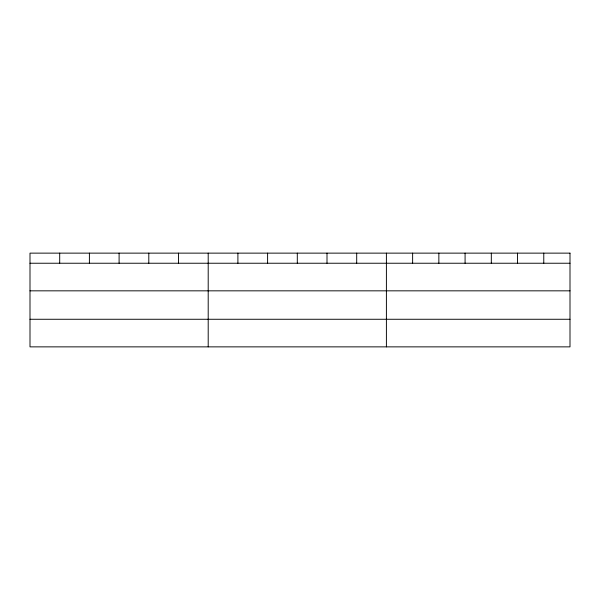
<?xml version="1.0" encoding="UTF-8"?>
<svg xmlns="http://www.w3.org/2000/svg" width="600" height="600" viewBox="0 0 600 600"><rect width="100%" height="100%" fill="white"/><g stroke="black" fill="none" stroke-linecap="round" stroke-linejoin="round"><path stroke-width="0.9" d="M30 263.235L570 263.235M30 290.835L570 290.835M30 319.267L570 319.267M543.773 253.132L543.773 263.235M517.545 253.132L517.545 263.235M491.317 253.132L491.317 263.235M465.082 253.132L465.082 263.235M438.855 253.132L438.855 263.235M412.627 253.132L412.627 263.235M386.4 253.132L386.4 346.868M356.7 253.132L356.7 263.235M327 253.132L327 263.235M297.3 253.132L297.3 263.235M267.6 253.132L267.6 263.235M237.9 253.132L237.9 263.235M208.2 253.132L208.2 346.868M178.5 253.132L178.5 263.235M148.8 253.132L148.8 263.235M119.1 253.132L119.1 263.235M89.4 253.132L89.4 263.235M59.7 253.132L59.7 263.235M570 253.132L30 253.132L30 346.868L570 346.868L570 253.132"/></g></svg>
